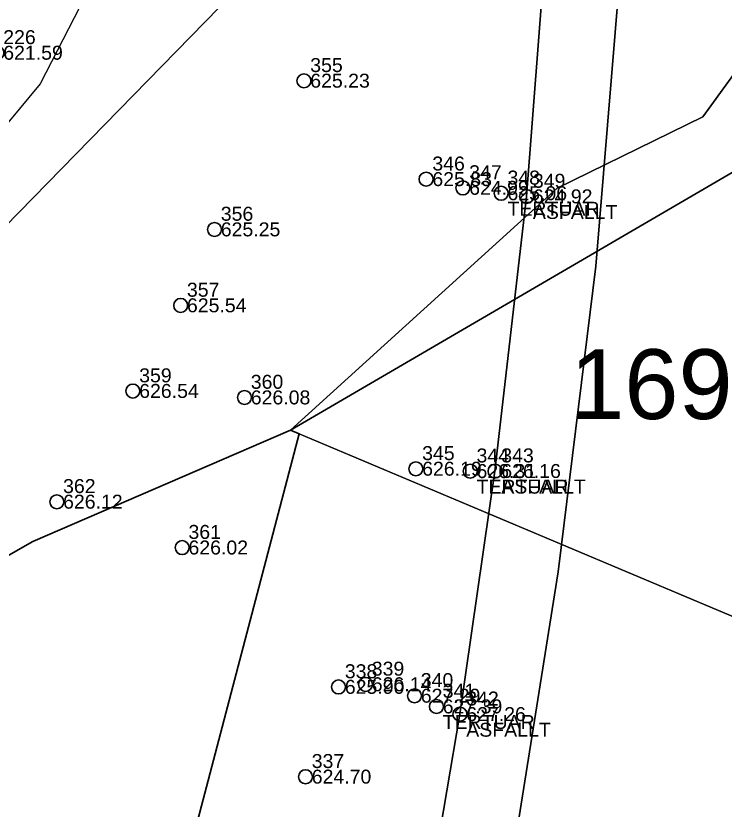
# Model space of a CAD drawing. Header units: metres. Extents: x 7508000 to 7510589, y 4725804 to 4728000.
# Drawn here: x 7509528 to 7509578.8, y 4726936.4 to 4726993.3 of the extents above; entities that cross this region are included whole.
import ezdxf
from ezdxf.enums import TextEntityAlignment as Align

# ---------------------------------------------------------------- set-up
doc = ezdxf.new("R2010")
doc.units = ezdxf.units.M
for name, color, linetype in [('_KOCKA', 5, 'Continuous'), ('OBILIQ_A10_PAR_PARCEL_TXT', 7, 'Continuous'), ('OBILIQ_PAR_PARCELGEOM_ILI', 7, 'Continuous'), ('Orotofoto 2018', 7, 'Continuous'), ('Parcela Baze', 7, 'Continuous'), ('V-NODE', 1, 'Continuous'), ('V-NODE-TEXT', 11, 'Continuous')]:
    doc.layers.add(name, color=color, linetype=linetype)
doc.styles.get("Standard").update_dxf_attribs({"font": 'arial.ttf'})
picture_1 = doc.add_image_def('image1.ecw', size_in_pixel=(11111, 11111))

# ---------------------------------------------------------------- blocks, each defined once
blk = doc.blocks.new('*U54')
at = {"color": 0, "linetype": 'ByBlock', "lineweight": -2, "transparency": 16777216}
blk.add_line((0, 0), (0, 0), dxfattribs=at)
blk.add_circle((0, 0), 0.5, dxfattribs=at)
blk = doc.blocks.new('*U694', base_point=(7509526.604, 4726990.632, 621.5856))
at = {"layer": 'V-NODE-TEXT', "color": 1, "linetype": 'ByBlock', "char_height": 1}
for s, insert, attachment_point in [('226', (7509527.054, 4726991.242573, 621.5856), 7), ('621.59', (7509527.054, 4726990.632, 621.5856), 4)]:
    blk.add_mtext(s, dxfattribs=dict(at, insert=insert, attachment_point=attachment_point))
blk = doc.blocks.new('*U695', base_point=(7509526.604, 4726990.632, 621.586))
at = {"layer": 'V-NODE-TEXT', "color": 7, "lineweight": -2}
blk.add_blockref('*U694', (7509526.604, 4726990.632, 621.586), dxfattribs=at)
blk = doc.blocks.new('*U696', base_point=(7509526.604, 4726990.632, 621.586))
at = {"layer": 'V-NODE', "color": 7, "lineweight": -2, "xscale": 0.9999999800000003, "yscale": 0.9999999800000003, "zscale": 0.9999999800000003}
blk.add_blockref('*U54', (7509526.604, 4726990.632, 621.586), dxfattribs=at)
at = {"layer": 'V-NODE-TEXT', "color": 7, "lineweight": -2}
blk.add_blockref('*U695', (7509526.604, 4726990.632, 621.586), dxfattribs=at)
blk = doc.blocks.new('*U1018', base_point=(7509548.717, 4726938.755, 624.6972))
at = {"layer": 'V-NODE-TEXT', "color": 1, "linetype": 'ByBlock', "char_height": 1}
for s, insert, attachment_point in [('337', (7509549.167, 4726939.365573, 624.6972), 7), ('624.70', (7509549.167, 4726938.755, 624.6972), 4)]:
    blk.add_mtext(s, dxfattribs=dict(at, insert=insert, attachment_point=attachment_point))
blk = doc.blocks.new('*U1019', base_point=(7509548.717, 4726938.755, 624.697))
at = {"layer": 'V-NODE-TEXT', "color": 7, "lineweight": -2}
blk.add_blockref('*U1018', (7509548.717, 4726938.755, 624.697), dxfattribs=at)
blk = doc.blocks.new('*U1020', base_point=(7509548.717, 4726938.755, 624.697))
at = {"layer": 'V-NODE', "color": 7, "lineweight": -2, "xscale": 0.9999999800000003, "yscale": 0.9999999800000003, "zscale": 0.9999999800000003}
blk.add_blockref('*U54', (7509548.717, 4726938.755, 624.697), dxfattribs=at)
at = {"layer": 'V-NODE-TEXT', "color": 7, "lineweight": -2}
blk.add_blockref('*U1019', (7509548.717, 4726938.755, 624.697), dxfattribs=at)
blk = doc.blocks.new('*U1021', base_point=(7509551.088, 4726945.189, 625.9027))
at = {"layer": 'V-NODE-TEXT', "color": 1, "linetype": 'ByBlock', "char_height": 1}
for s, insert, attachment_point in [('338', (7509551.538, 4726945.799573, 625.9027), 7), ('625.90', (7509551.538, 4726945.189, 625.9027), 4)]:
    blk.add_mtext(s, dxfattribs=dict(at, insert=insert, attachment_point=attachment_point))
blk = doc.blocks.new('*U1022', base_point=(7509551.088, 4726945.189, 625.903))
at = {"layer": 'V-NODE-TEXT', "color": 7, "lineweight": -2}
blk.add_blockref('*U1021', (7509551.088, 4726945.189, 625.903), dxfattribs=at)
blk = doc.blocks.new('*U1023', base_point=(7509551.088, 4726945.189, 625.903))
at = {"layer": 'V-NODE', "color": 7, "lineweight": -2, "xscale": 0.9999999800000003, "yscale": 0.9999999800000003, "zscale": 0.9999999800000003}
blk.add_blockref('*U54', (7509551.088, 4726945.189, 625.903), dxfattribs=at)
at = {"layer": 'V-NODE-TEXT', "color": 7, "lineweight": -2}
blk.add_blockref('*U1022', (7509551.088, 4726945.189, 625.903), dxfattribs=at)
blk = doc.blocks.new('*U1024', base_point=(7509553.021, 4726945.375, 626.1401))
at = {"layer": 'V-NODE-TEXT', "color": 1, "linetype": 'ByBlock', "char_height": 1}
for s, insert, attachment_point in [('339', (7509553.471, 4726945.985573, 626.1401), 7), ('626.14', (7509553.471, 4726945.375, 626.1401), 4)]:
    blk.add_mtext(s, dxfattribs=dict(at, insert=insert, attachment_point=attachment_point))
blk = doc.blocks.new('*U1025', base_point=(7509553.021, 4726945.375, 626.14))
at = {"layer": 'V-NODE-TEXT', "color": 7, "lineweight": -2}
blk.add_blockref('*U1024', (7509553.021, 4726945.375, 626.14), dxfattribs=at)
blk = doc.blocks.new('*U1026', base_point=(7509553.021, 4726945.375, 626.14))
at = {"layer": 'V-NODE', "color": 7, "lineweight": -2, "xscale": 0.9999999800000003, "yscale": 0.9999999800000003, "zscale": 0.9999999800000003}
blk.add_blockref('*U54', (7509553.021, 4726945.375, 626.14), dxfattribs=at)
at = {"layer": 'V-NODE-TEXT', "color": 7, "lineweight": -2}
blk.add_blockref('*U1025', (7509553.021, 4726945.375, 626.14), dxfattribs=at)
blk = doc.blocks.new('*U1027', base_point=(7509556.534, 4726944.556, 627.292))
at = {"layer": 'V-NODE-TEXT', "color": 1, "linetype": 'ByBlock', "char_height": 1}
for s, insert, attachment_point in [('340', (7509556.984, 4726945.166573, 627.292), 7), ('627.29', (7509556.984, 4726944.556, 627.292), 4)]:
    blk.add_mtext(s, dxfattribs=dict(at, insert=insert, attachment_point=attachment_point))
blk = doc.blocks.new('*U1028', base_point=(7509556.534, 4726944.556, 627.292))
at = {"layer": 'V-NODE-TEXT', "color": 7, "lineweight": -2}
blk.add_blockref('*U1027', (7509556.534, 4726944.556, 627.292), dxfattribs=at)
blk = doc.blocks.new('*U1029', base_point=(7509556.534, 4726944.556, 627.292))
at = {"layer": 'V-NODE', "color": 7, "lineweight": -2, "xscale": 0.9999999800000003, "yscale": 0.9999999800000003, "zscale": 0.9999999800000003}
blk.add_blockref('*U54', (7509556.534, 4726944.556, 627.292), dxfattribs=at)
at = {"layer": 'V-NODE-TEXT', "color": 7, "lineweight": -2}
blk.add_blockref('*U1028', (7509556.534, 4726944.556, 627.292), dxfattribs=at)
blk = doc.blocks.new('*U1030', base_point=(7509558.104, 4726943.788, 627.387))
at = {"layer": 'V-NODE-TEXT', "color": 1, "linetype": 'ByBlock', "char_height": 1}
for s, insert, attachment_point in [('341', (7509558.554, 4726944.399, 627.387), 7), ('627.39', (7509558.554, 4726943.788, 627.387), 4), ('TERTUAR', (7509558.554, 4726943.177, 627.387), 1)]:
    blk.add_mtext(s, dxfattribs=dict(at, insert=insert, attachment_point=attachment_point))
blk = doc.blocks.new('*U1031', base_point=(7509558.104, 4726943.788, 627.387))
at = {"layer": 'V-NODE-TEXT', "color": 7, "lineweight": -2}
blk.add_blockref('*U1030', (7509558.104, 4726943.788, 627.387), dxfattribs=at)
blk = doc.blocks.new('*U1032', base_point=(7509558.104, 4726943.788, 627.387))
at = {"layer": 'V-NODE', "color": 7, "lineweight": -2, "xscale": 0.9999999800000003, "yscale": 0.9999999800000003, "zscale": 0.9999999800000003}
blk.add_blockref('*U54', (7509558.104, 4726943.788, 627.387), dxfattribs=at)
at = {"layer": 'V-NODE-TEXT', "color": 7, "lineweight": -2}
blk.add_blockref('*U1031', (7509558.104, 4726943.788, 627.387), dxfattribs=at)
blk = doc.blocks.new('*U1033', base_point=(7509559.793, 4726943.235, 627.2618))
at = {"layer": 'V-NODE-TEXT', "color": 1, "linetype": 'ByBlock', "char_height": 1}
for s, insert, attachment_point in [('342', (7509560.243, 4726943.845573, 627.2618), 7), ('627.26', (7509560.243, 4726943.235, 627.2618), 4), ('ASFALLT', (7509560.243, 4726942.624427, 627.2618), 1)]:
    blk.add_mtext(s, dxfattribs=dict(at, insert=insert, attachment_point=attachment_point))
blk = doc.blocks.new('*U1034', base_point=(7509559.793, 4726943.235, 627.262))
at = {"layer": 'V-NODE-TEXT', "color": 7, "lineweight": -2}
blk.add_blockref('*U1033', (7509559.793, 4726943.235, 627.262), dxfattribs=at)
blk = doc.blocks.new('*U1035', base_point=(7509559.793, 4726943.235, 627.262))
at = {"layer": 'V-NODE', "color": 7, "lineweight": -2, "xscale": 0.9999999800000003, "yscale": 0.9999999800000003, "zscale": 0.9999999800000003}
blk.add_blockref('*U54', (7509559.793, 4726943.235, 627.262), dxfattribs=at)
at = {"layer": 'V-NODE-TEXT', "color": 7, "lineweight": -2}
blk.add_blockref('*U1034', (7509559.793, 4726943.235, 627.262), dxfattribs=at)
blk = doc.blocks.new('*U1036', base_point=(7509562.303, 4726960.658, 626.1591))
at = {"layer": 'V-NODE-TEXT', "color": 1, "linetype": 'ByBlock', "char_height": 1}
for s, insert, attachment_point in [('343', (7509562.753, 4726961.268573, 626.1591), 7), ('626.16', (7509562.753, 4726960.658, 626.1591), 4), ('ASFALLT', (7509562.753, 4726960.047427, 626.1591), 1)]:
    blk.add_mtext(s, dxfattribs=dict(at, insert=insert, attachment_point=attachment_point))
blk = doc.blocks.new('*U1037', base_point=(7509562.303, 4726960.658, 626.159))
at = {"layer": 'V-NODE-TEXT', "color": 7, "lineweight": -2}
blk.add_blockref('*U1036', (7509562.303, 4726960.658, 626.159), dxfattribs=at)
blk = doc.blocks.new('*U1038', base_point=(7509562.303, 4726960.658, 626.159))
at = {"layer": 'V-NODE', "color": 7, "lineweight": -2, "xscale": 0.9999999800000003, "yscale": 0.9999999800000003, "zscale": 0.9999999800000003}
blk.add_blockref('*U54', (7509562.303, 4726960.658, 626.159), dxfattribs=at)
at = {"layer": 'V-NODE-TEXT', "color": 7, "lineweight": -2}
blk.add_blockref('*U1037', (7509562.303, 4726960.658, 626.159), dxfattribs=at)
blk = doc.blocks.new('*U1039', base_point=(7509560.529, 4726960.651, 626.309))
at = {"layer": 'V-NODE-TEXT', "color": 1, "linetype": 'ByBlock', "char_height": 1}
for s, insert, attachment_point in [('344', (7509560.979, 4726961.262, 626.309), 7), ('626.31', (7509560.979, 4726960.651, 626.309), 4), ('TERTUAR', (7509560.979, 4726960.04, 626.309), 1)]:
    blk.add_mtext(s, dxfattribs=dict(at, insert=insert, attachment_point=attachment_point))
blk = doc.blocks.new('*U1040', base_point=(7509560.529, 4726960.651, 626.309))
at = {"layer": 'V-NODE-TEXT', "color": 7, "lineweight": -2}
blk.add_blockref('*U1039', (7509560.529, 4726960.651, 626.309), dxfattribs=at)
blk = doc.blocks.new('*U1041', base_point=(7509560.529, 4726960.651, 626.309))
at = {"layer": 'V-NODE', "color": 7, "lineweight": -2, "xscale": 0.9999999800000003, "yscale": 0.9999999800000003, "zscale": 0.9999999800000003}
blk.add_blockref('*U54', (7509560.529, 4726960.651, 626.309), dxfattribs=at)
at = {"layer": 'V-NODE-TEXT', "color": 7, "lineweight": -2}
blk.add_blockref('*U1040', (7509560.529, 4726960.651, 626.309), dxfattribs=at)
blk = doc.blocks.new('*U1042', base_point=(7509556.631, 4726960.822, 626.1925))
at = {"layer": 'V-NODE-TEXT', "color": 1, "linetype": 'ByBlock', "char_height": 1}
for s, insert, attachment_point in [('345', (7509557.081, 4726961.432573, 626.1925), 7), ('626.19', (7509557.081, 4726960.822, 626.1925), 4)]:
    blk.add_mtext(s, dxfattribs=dict(at, insert=insert, attachment_point=attachment_point))
blk = doc.blocks.new('*U1043', base_point=(7509556.631, 4726960.822, 626.192))
at = {"layer": 'V-NODE-TEXT', "color": 7, "lineweight": -2}
blk.add_blockref('*U1042', (7509556.631, 4726960.822, 626.192), dxfattribs=at)
blk = doc.blocks.new('*U1044', base_point=(7509556.631, 4726960.822, 626.192))
at = {"layer": 'V-NODE', "color": 7, "lineweight": -2, "xscale": 0.9999999800000003, "yscale": 0.9999999800000003, "zscale": 0.9999999800000003}
blk.add_blockref('*U54', (7509556.631, 4726960.822, 626.192), dxfattribs=at)
at = {"layer": 'V-NODE-TEXT', "color": 7, "lineweight": -2}
blk.add_blockref('*U1043', (7509556.631, 4726960.822, 626.192), dxfattribs=at)
blk = doc.blocks.new('*U1045', base_point=(7509557.363, 4726981.575, 625.832))
at = {"layer": 'V-NODE-TEXT', "color": 1, "linetype": 'ByBlock', "char_height": 1}
for s, insert, attachment_point in [('346', (7509557.813, 4726982.186, 625.832), 7), ('625.83', (7509557.813, 4726981.575, 625.832), 4)]:
    blk.add_mtext(s, dxfattribs=dict(at, insert=insert, attachment_point=attachment_point))
blk = doc.blocks.new('*U1046', base_point=(7509557.363, 4726981.575, 625.832))
at = {"layer": 'V-NODE-TEXT', "color": 7, "lineweight": -2}
blk.add_blockref('*U1045', (7509557.363, 4726981.575, 625.832), dxfattribs=at)
blk = doc.blocks.new('*U1047', base_point=(7509557.363, 4726981.575, 625.832))
at = {"layer": 'V-NODE', "color": 7, "lineweight": -2, "xscale": 0.9999999800000003, "yscale": 0.9999999800000003, "zscale": 0.9999999800000003}
blk.add_blockref('*U54', (7509557.363, 4726981.575, 625.832), dxfattribs=at)
at = {"layer": 'V-NODE-TEXT', "color": 7, "lineweight": -2}
blk.add_blockref('*U1046', (7509557.363, 4726981.575, 625.832), dxfattribs=at)
blk = doc.blocks.new('*U1048', base_point=(7509560.003, 4726980.951, 624.991))
at = {"layer": 'V-NODE-TEXT', "color": 1, "linetype": 'ByBlock', "char_height": 1}
for s, insert, attachment_point in [('347', (7509560.453, 4726981.561573, 624.991), 7), ('624.99', (7509560.453, 4726980.951, 624.991), 4)]:
    blk.add_mtext(s, dxfattribs=dict(at, insert=insert, attachment_point=attachment_point))
blk = doc.blocks.new('*U1049', base_point=(7509560.003, 4726980.951, 624.991))
at = {"layer": 'V-NODE-TEXT', "color": 7, "lineweight": -2}
blk.add_blockref('*U1048', (7509560.003, 4726980.951, 624.991), dxfattribs=at)
blk = doc.blocks.new('*U1050', base_point=(7509560.003, 4726980.951, 624.991))
at = {"layer": 'V-NODE', "color": 7, "lineweight": -2, "xscale": 0.9999999800000003, "yscale": 0.9999999800000003, "zscale": 0.9999999800000003}
blk.add_blockref('*U54', (7509560.003, 4726980.951, 624.991), dxfattribs=at)
at = {"layer": 'V-NODE-TEXT', "color": 7, "lineweight": -2}
blk.add_blockref('*U1049', (7509560.003, 4726980.951, 624.991), dxfattribs=at)
blk = doc.blocks.new('*U1051', base_point=(7509562.748, 4726980.567, 625.0557))
at = {"layer": 'V-NODE-TEXT', "color": 1, "linetype": 'ByBlock', "char_height": 1}
for s, insert, attachment_point in [('348', (7509563.198, 4726981.177573, 625.0557), 7), ('625.06', (7509563.198, 4726980.567, 625.0557), 4), ('TERTUAR', (7509563.198, 4726979.956427, 625.0557), 1)]:
    blk.add_mtext(s, dxfattribs=dict(at, insert=insert, attachment_point=attachment_point))
blk = doc.blocks.new('*U1052', base_point=(7509562.748, 4726980.567, 625.056))
at = {"layer": 'V-NODE-TEXT', "color": 7, "lineweight": -2}
blk.add_blockref('*U1051', (7509562.748, 4726980.567, 625.056), dxfattribs=at)
blk = doc.blocks.new('*U1053', base_point=(7509562.748, 4726980.567, 625.056))
at = {"layer": 'V-NODE', "color": 7, "lineweight": -2, "xscale": 0.9999999800000003, "yscale": 0.9999999800000003, "zscale": 0.9999999800000003}
blk.add_blockref('*U54', (7509562.748, 4726980.567, 625.056), dxfattribs=at)
at = {"layer": 'V-NODE-TEXT', "color": 7, "lineweight": -2}
blk.add_blockref('*U1052', (7509562.748, 4726980.567, 625.056), dxfattribs=at)
blk = doc.blocks.new('*U1054', base_point=(7509564.569, 4726980.34, 624.9197))
at = {"layer": 'V-NODE-TEXT', "color": 1, "linetype": 'ByBlock', "char_height": 1}
for s, insert, attachment_point in [('349', (7509565.019, 4726980.950573, 624.9197), 7), ('624.92', (7509565.019, 4726980.34, 624.9197), 4), ('ASFALLT', (7509565.019, 4726979.729427, 624.9197), 1)]:
    blk.add_mtext(s, dxfattribs=dict(at, insert=insert, attachment_point=attachment_point))
blk = doc.blocks.new('*U1055', base_point=(7509564.569, 4726980.34, 624.92))
at = {"layer": 'V-NODE-TEXT', "color": 7, "lineweight": -2}
blk.add_blockref('*U1054', (7509564.569, 4726980.34, 624.92), dxfattribs=at)
blk = doc.blocks.new('*U1056', base_point=(7509564.569, 4726980.34, 624.92))
at = {"layer": 'V-NODE', "color": 7, "lineweight": -2, "xscale": 0.9999999800000003, "yscale": 0.9999999800000003, "zscale": 0.9999999800000003}
blk.add_blockref('*U54', (7509564.569, 4726980.34, 624.92), dxfattribs=at)
at = {"layer": 'V-NODE-TEXT', "color": 7, "lineweight": -2}
blk.add_blockref('*U1055', (7509564.569, 4726980.34, 624.92), dxfattribs=at)
blk = doc.blocks.new('*U1072', base_point=(7509548.611, 4726988.63, 625.228))
at = {"layer": 'V-NODE-TEXT', "color": 1, "linetype": 'ByBlock', "char_height": 1}
for s, insert, attachment_point in [('355', (7509549.061, 4726989.241, 625.228), 7), ('625.23', (7509549.061, 4726988.63, 625.228), 4)]:
    blk.add_mtext(s, dxfattribs=dict(at, insert=insert, attachment_point=attachment_point))
blk = doc.blocks.new('*U1073', base_point=(7509548.611, 4726988.63, 625.228))
at = {"layer": 'V-NODE-TEXT', "color": 7, "lineweight": -2}
blk.add_blockref('*U1072', (7509548.611, 4726988.63, 625.228), dxfattribs=at)
blk = doc.blocks.new('*U1074', base_point=(7509548.611, 4726988.63, 625.228))
at = {"layer": 'V-NODE', "color": 7, "lineweight": -2, "xscale": 0.9999999800000003, "yscale": 0.9999999800000003, "zscale": 0.9999999800000003}
blk.add_blockref('*U54', (7509548.611, 4726988.63, 625.228), dxfattribs=at)
at = {"layer": 'V-NODE-TEXT', "color": 7, "lineweight": -2}
blk.add_blockref('*U1073', (7509548.611, 4726988.63, 625.228), dxfattribs=at)
blk = doc.blocks.new('*U1075', base_point=(7509542.197, 4726977.975, 625.2506))
at = {"layer": 'V-NODE-TEXT', "color": 1, "linetype": 'ByBlock', "char_height": 1}
for s, insert, attachment_point in [('356', (7509542.647, 4726978.585573, 625.2506), 7), ('625.25', (7509542.647, 4726977.975, 625.2506), 4)]:
    blk.add_mtext(s, dxfattribs=dict(at, insert=insert, attachment_point=attachment_point))
blk = doc.blocks.new('*U1076', base_point=(7509542.197, 4726977.975, 625.251))
at = {"layer": 'V-NODE-TEXT', "color": 7, "lineweight": -2}
blk.add_blockref('*U1075', (7509542.197, 4726977.975, 625.251), dxfattribs=at)
blk = doc.blocks.new('*U1077', base_point=(7509542.197, 4726977.975, 625.251))
at = {"layer": 'V-NODE', "color": 7, "lineweight": -2, "xscale": 0.9999999800000003, "yscale": 0.9999999800000003, "zscale": 0.9999999800000003}
blk.add_blockref('*U54', (7509542.197, 4726977.975, 625.251), dxfattribs=at)
at = {"layer": 'V-NODE-TEXT', "color": 7, "lineweight": -2}
blk.add_blockref('*U1076', (7509542.197, 4726977.975, 625.251), dxfattribs=at)
blk = doc.blocks.new('*U1078', base_point=(7509539.772, 4726972.532, 625.5402))
at = {"layer": 'V-NODE-TEXT', "color": 1, "linetype": 'ByBlock', "char_height": 1}
for s, insert, attachment_point in [('357', (7509540.222, 4726973.142573, 625.5402), 7), ('625.54', (7509540.222, 4726972.532, 625.5402), 4)]:
    blk.add_mtext(s, dxfattribs=dict(at, insert=insert, attachment_point=attachment_point))
blk = doc.blocks.new('*U1079', base_point=(7509539.772, 4726972.532, 625.54))
at = {"layer": 'V-NODE-TEXT', "color": 7, "lineweight": -2}
blk.add_blockref('*U1078', (7509539.772, 4726972.532, 625.54), dxfattribs=at)
blk = doc.blocks.new('*U1080', base_point=(7509539.772, 4726972.532, 625.54))
at = {"layer": 'V-NODE', "color": 7, "lineweight": -2, "xscale": 0.9999999800000003, "yscale": 0.9999999800000003, "zscale": 0.9999999800000003}
blk.add_blockref('*U54', (7509539.772, 4726972.532, 625.54), dxfattribs=at)
at = {"layer": 'V-NODE-TEXT', "color": 7, "lineweight": -2}
blk.add_blockref('*U1079', (7509539.772, 4726972.532, 625.54), dxfattribs=at)
blk = doc.blocks.new('*U1081', base_point=(7509536.349, 4726966.396, 626.5427))
at = {"layer": 'V-NODE-TEXT', "color": 1, "linetype": 'ByBlock', "char_height": 1}
for s, insert, attachment_point in [('359', (7509536.799, 4726967.006573, 626.5427), 7), ('626.54', (7509536.799, 4726966.396, 626.5427), 4)]:
    blk.add_mtext(s, dxfattribs=dict(at, insert=insert, attachment_point=attachment_point))
blk = doc.blocks.new('*U1082', base_point=(7509536.349, 4726966.396, 626.543))
at = {"layer": 'V-NODE-TEXT', "color": 7, "lineweight": -2}
blk.add_blockref('*U1081', (7509536.349, 4726966.396, 626.543), dxfattribs=at)
blk = doc.blocks.new('*U1083', base_point=(7509536.349, 4726966.396, 626.543))
at = {"layer": 'V-NODE', "color": 7, "lineweight": -2, "xscale": 0.9999999800000003, "yscale": 0.9999999800000003, "zscale": 0.9999999800000003}
blk.add_blockref('*U54', (7509536.349, 4726966.396, 626.543), dxfattribs=at)
at = {"layer": 'V-NODE-TEXT', "color": 7, "lineweight": -2}
blk.add_blockref('*U1082', (7509536.349, 4726966.396, 626.543), dxfattribs=at)
blk = doc.blocks.new('*U1084', base_point=(7509544.347, 4726965.932, 626.085))
at = {"layer": 'V-NODE-TEXT', "color": 1, "linetype": 'ByBlock', "char_height": 1}
for s, insert, attachment_point in [('360', (7509544.797, 4726966.542573, 626.085), 7), ('626.08', (7509544.797, 4726965.932, 626.085), 4)]:
    blk.add_mtext(s, dxfattribs=dict(at, insert=insert, attachment_point=attachment_point))
blk = doc.blocks.new('*U1085', base_point=(7509544.347, 4726965.932, 626.085))
at = {"layer": 'V-NODE-TEXT', "color": 7, "lineweight": -2}
blk.add_blockref('*U1084', (7509544.347, 4726965.932, 626.085), dxfattribs=at)
blk = doc.blocks.new('*U1086', base_point=(7509544.347, 4726965.932, 626.085))
at = {"layer": 'V-NODE', "color": 7, "lineweight": -2, "xscale": 0.9999999800000003, "yscale": 0.9999999800000003, "zscale": 0.9999999800000003}
blk.add_blockref('*U54', (7509544.347, 4726965.932, 626.085), dxfattribs=at)
at = {"layer": 'V-NODE-TEXT', "color": 7, "lineweight": -2}
blk.add_blockref('*U1085', (7509544.347, 4726965.932, 626.085), dxfattribs=at)
blk = doc.blocks.new('*U1087', base_point=(7509539.881, 4726955.175, 626.0166))
at = {"layer": 'V-NODE-TEXT', "color": 1, "linetype": 'ByBlock', "char_height": 1}
for s, insert, attachment_point in [('361', (7509540.331, 4726955.785573, 626.0166), 7), ('626.02', (7509540.331, 4726955.175, 626.0166), 4)]:
    blk.add_mtext(s, dxfattribs=dict(at, insert=insert, attachment_point=attachment_point))
blk = doc.blocks.new('*U1088', base_point=(7509539.881, 4726955.175, 626.017))
at = {"layer": 'V-NODE-TEXT', "color": 7, "lineweight": -2}
blk.add_blockref('*U1087', (7509539.881, 4726955.175, 626.017), dxfattribs=at)
blk = doc.blocks.new('*U1089', base_point=(7509539.881, 4726955.175, 626.017))
at = {"layer": 'V-NODE', "color": 7, "lineweight": -2, "xscale": 0.9999999800000003, "yscale": 0.9999999800000003, "zscale": 0.9999999800000003}
blk.add_blockref('*U54', (7509539.881, 4726955.175, 626.017), dxfattribs=at)
at = {"layer": 'V-NODE-TEXT', "color": 7, "lineweight": -2}
blk.add_blockref('*U1088', (7509539.881, 4726955.175, 626.017), dxfattribs=at)
blk = doc.blocks.new('*U1090', base_point=(7509530.894, 4726958.459, 626.1209))
at = {"layer": 'V-NODE-TEXT', "color": 1, "linetype": 'ByBlock', "char_height": 1}
for s, insert, attachment_point in [('362', (7509531.344, 4726959.069573, 626.1209), 7), ('626.12', (7509531.344, 4726958.459, 626.1209), 4)]:
    blk.add_mtext(s, dxfattribs=dict(at, insert=insert, attachment_point=attachment_point))
blk = doc.blocks.new('*U1091', base_point=(7509530.894, 4726958.459, 626.121))
at = {"layer": 'V-NODE-TEXT', "color": 7, "lineweight": -2}
blk.add_blockref('*U1090', (7509530.894, 4726958.459, 626.121), dxfattribs=at)
blk = doc.blocks.new('*U1092', base_point=(7509530.894, 4726958.459, 626.121))
at = {"layer": 'V-NODE', "color": 7, "lineweight": -2, "xscale": 0.9999999800000003, "yscale": 0.9999999800000003, "zscale": 0.9999999800000003}
blk.add_blockref('*U54', (7509530.894, 4726958.459, 626.121), dxfattribs=at)
at = {"layer": 'V-NODE-TEXT', "color": 7, "lineweight": -2}
blk.add_blockref('*U1091', (7509530.894, 4726958.459, 626.121), dxfattribs=at)

msp = doc.modelspace()

# ---------------------------------------------------------------- linework, layer by layer
at = {"layer": '_KOCKA', "color": 5, "lineweight": 30, "elevation": 623.654, "flags": 128}
msp.add_lwpolyline([(7509555.286, 4727055.064), (7509561.632, 4727049.947), (7509565.044, 4727044.698), (7509567.565, 4727032.721), (7509567.311, 4727021.024), (7509566.81, 4727009.436), (7509564.569, 4726980.34), (7509562.303, 4726960.658), (7509559.793, 4726943.235), (7509556.983, 4726926.748), (7509555.466, 4726918.858), (7509552.936, 4726906.716), (7509547.954, 4726885.571), (7509541.921, 4726863.567), (7509534.448, 4726839.49), (7509525.416, 4726813.887), (7509512.983, 4726780.455), (7509507.753, 4726766.091), (7509499.591, 4726740.184), (7509493.409, 4726717.96), (7509486.474, 4726695.571), (7509478.455, 4726669.09)], dxfattribs=at)
at = {"layer": '_KOCKA', "color": 5, "lineweight": 30, "flags": 128}
msp.add_lwpolyline([(7509573.421, 4727040.973), (7509573.421, 4727034.948), (7509573.021, 4727023.51), (7509572.307, 4727012.966), (7509571.192, 4726995.584), (7509569.523, 4726975.353), (7509566.824, 4726953.448), (7509563.091, 4726929.875), (7509558.81, 4726908.788), (7509555.391, 4726892.976), (7509549.917, 4726872.182), (7509544.684, 4726853.473)], dxfattribs=at)
at = {"layer": '_KOCKA', "elevation": 622.074, "flags": 128}
msp.add_lwpolyline([(7509548.293, 4727028.595), (7509540.448, 4727011.751), (7509534.956, 4726998.631), (7509529.705, 4726988.412), (7509519.716, 4726976.396), (7509510.036, 4726966.62), (7509499.948, 4726953.658)], dxfattribs=at)
at = {"layer": 'OBILIQ_PAR_PARCELGEOM_ILI', "color": 7, "linetype": 'Continuous'}
for points in [[(7509728.415, 4727154.738), (7509702.6, 4727128.199), (7509692.726, 4727114.704), (7509665.186, 4727087.873), (7509661.215, 4727084.326), (7509630.59, 4727073.67), (7509615.089, 4727068.276), (7509601.066, 4727067.6), (7509579.523, 4727062.448), (7509569.385, 4727051.634), (7509562.289, 4727043.779), (7509555.953, 4727035.753), (7509544.21, 4727030.178), (7509536.688, 4727019.985), (7509543.552, 4726994.945), (7509515.84, 4726966.599), (7509483.172, 4726948.55), (7509445.418, 4726936.603), (7509407.666, 4726941.434)], [(7509420.61, 4726923.74), (7509446.901, 4726922.193), (7509489.413, 4726937.538), (7509510.034, 4726944.716), (7509529.188, 4726955.62), (7509547.646, 4726963.589), (7509566.761, 4726980.94), (7509577.199, 4726986.045), (7509595.862, 4727011.755), (7509612.43, 4727014.92), (7509615.833, 4727025.298), (7509595.702, 4727019.259), (7509589.668, 4727022.142), (7509583.154, 4727019.739), (7509579.042, 4727012.904), (7509567.882, 4727000.037), (7509556.669, 4726996.246), (7509552.825, 4727003.294), (7509553.84, 4727015.095), (7509568.737, 4727023.37), (7509577.335, 4727038.748)]]:
    msp.add_lwpolyline(points, dxfattribs=at)
for points in [[(7509601.197, 4726985.866), (7509607.681, 4727000.434), (7509612.43, 4727014.92), (7509595.862, 4727011.755), (7509577.199, 4726986.045), (7509566.761, 4726980.94), (7509547.646, 4726963.589), (7509591.342, 4726989.072), (7509601.197, 4726985.866)], [(7509601.197, 4726985.866), (7509591.342, 4726989.072), (7509547.646, 4726963.589), (7509584.392, 4726948.112), (7509601.197, 4726985.866)], [(7509584.279, 4726947.836), (7509584.392, 4726948.112), (7509548.27, 4726963.32), (7509524.14, 4726871.49), (7509545.847, 4726863.548), (7509566.577, 4726904.738), (7509584.279, 4726947.836)]]:
    msp.add_lwpolyline(points, close=True, dxfattribs=at)
at = {"layer": 'Parcela Baze', "color": 6, "lineweight": 30}
for points in [[(7509407.666, 4726941.434), (7509445.418, 4726936.603), (7509483.172, 4726948.55), (7509515.84, 4726966.599), (7509543.552, 4726994.945), (7509538.82, 4727012.208), (7509531.873, 4727021.879), (7509525.412, 4727005.1), (7509513.418, 4726987.493), (7509497.237, 4726973.506), (7509477.894, 4726964.262), (7509457.639, 4726959.843), (7509437.803, 4726956.466), (7509437.175, 4726960.361), (7509435.773, 4726969.001), (7509455.572, 4726972.112), (7509490.22, 4726984.132), (7509503.702, 4726996.051), (7509513.469, 4727011.06), (7509520.144, 4727028.834), (7509522.161, 4727035.397), (7509521.697, 4727036.044), (7509429.575, 4727017.146)], [(7509524.14, 4726871.49), (7509537.87, 4726923.74), (7509548.27, 4726963.32), (7509547.646, 4726963.589), (7509529.188, 4726955.62), (7509510.034, 4726944.716), (7509489.413, 4726937.538), (7509446.901, 4726922.193), (7509420.61, 4726923.74)], [(7509529.188, 4726955.62), (7509547.646, 4726963.589)]]:
    msp.add_lwpolyline(points, dxfattribs=at)

# ---------------------------------------------------------------- block references
at = {"color": 5, "lineweight": 30}
for name, p in [('*U696', (7509526.604, 4726990.632, 621.586)), ('*U1074', (7509548.611, 4726988.63, 625.228)), ('*U1047', (7509557.363, 4726981.575, 625.832)), ('*U1050', (7509560.003, 4726980.951, 624.991)), ('*U1053', (7509562.748, 4726980.567, 625.056)), ('*U1056', (7509564.569, 4726980.34, 624.92)), ('*U1077', (7509542.197, 4726977.975, 625.251)), ('*U1080', (7509539.772, 4726972.532, 625.54)), ('*U1083', (7509536.349, 4726966.396, 626.543)), ('*U1086', (7509544.347, 4726965.932, 626.085)), ('*U1044', (7509556.631, 4726960.822, 626.192)), ('*U1041', (7509560.529, 4726960.651, 626.309)), ('*U1038', (7509562.303, 4726960.658, 626.159)), ('*U1092', (7509530.894, 4726958.459, 626.121)), ('*U1089', (7509539.881, 4726955.175, 626.017)), ('*U1023', (7509551.088, 4726945.189, 625.903)), ('*U1026', (7509553.021, 4726945.375, 626.14)), ('*U1029', (7509556.534, 4726944.556, 627.292)), ('*U1032', (7509558.104, 4726943.788, 627.387)), ('*U1035', (7509559.793, 4726943.235, 627.262)), ('*U1020', (7509548.717, 4726938.755, 624.697))]:
    msp.add_blockref(name, p, dxfattribs=at)

# ---------------------------------------------------------------- texts
at = {"layer": 'OBILIQ_A10_PAR_PARCEL_TXT', "color": 7}
msp.add_text('1698-2', height=5, dxfattribs=at).set_placement((7509578.559, 4726966.888), align=Align.MIDDLE_CENTER)

# ---------------------------------------------------------------- pictures from other files: only their frames are drawn
at = {"layer": 'Orotofoto 2018'}
image = msp.add_image(picture_1, insert=(7508000, 4726000.02), size_in_units=(1999.82, 1999.82), dxfattribs=at)
image.dxf.flags = 7

doc.saveas('drawing.dxf')
